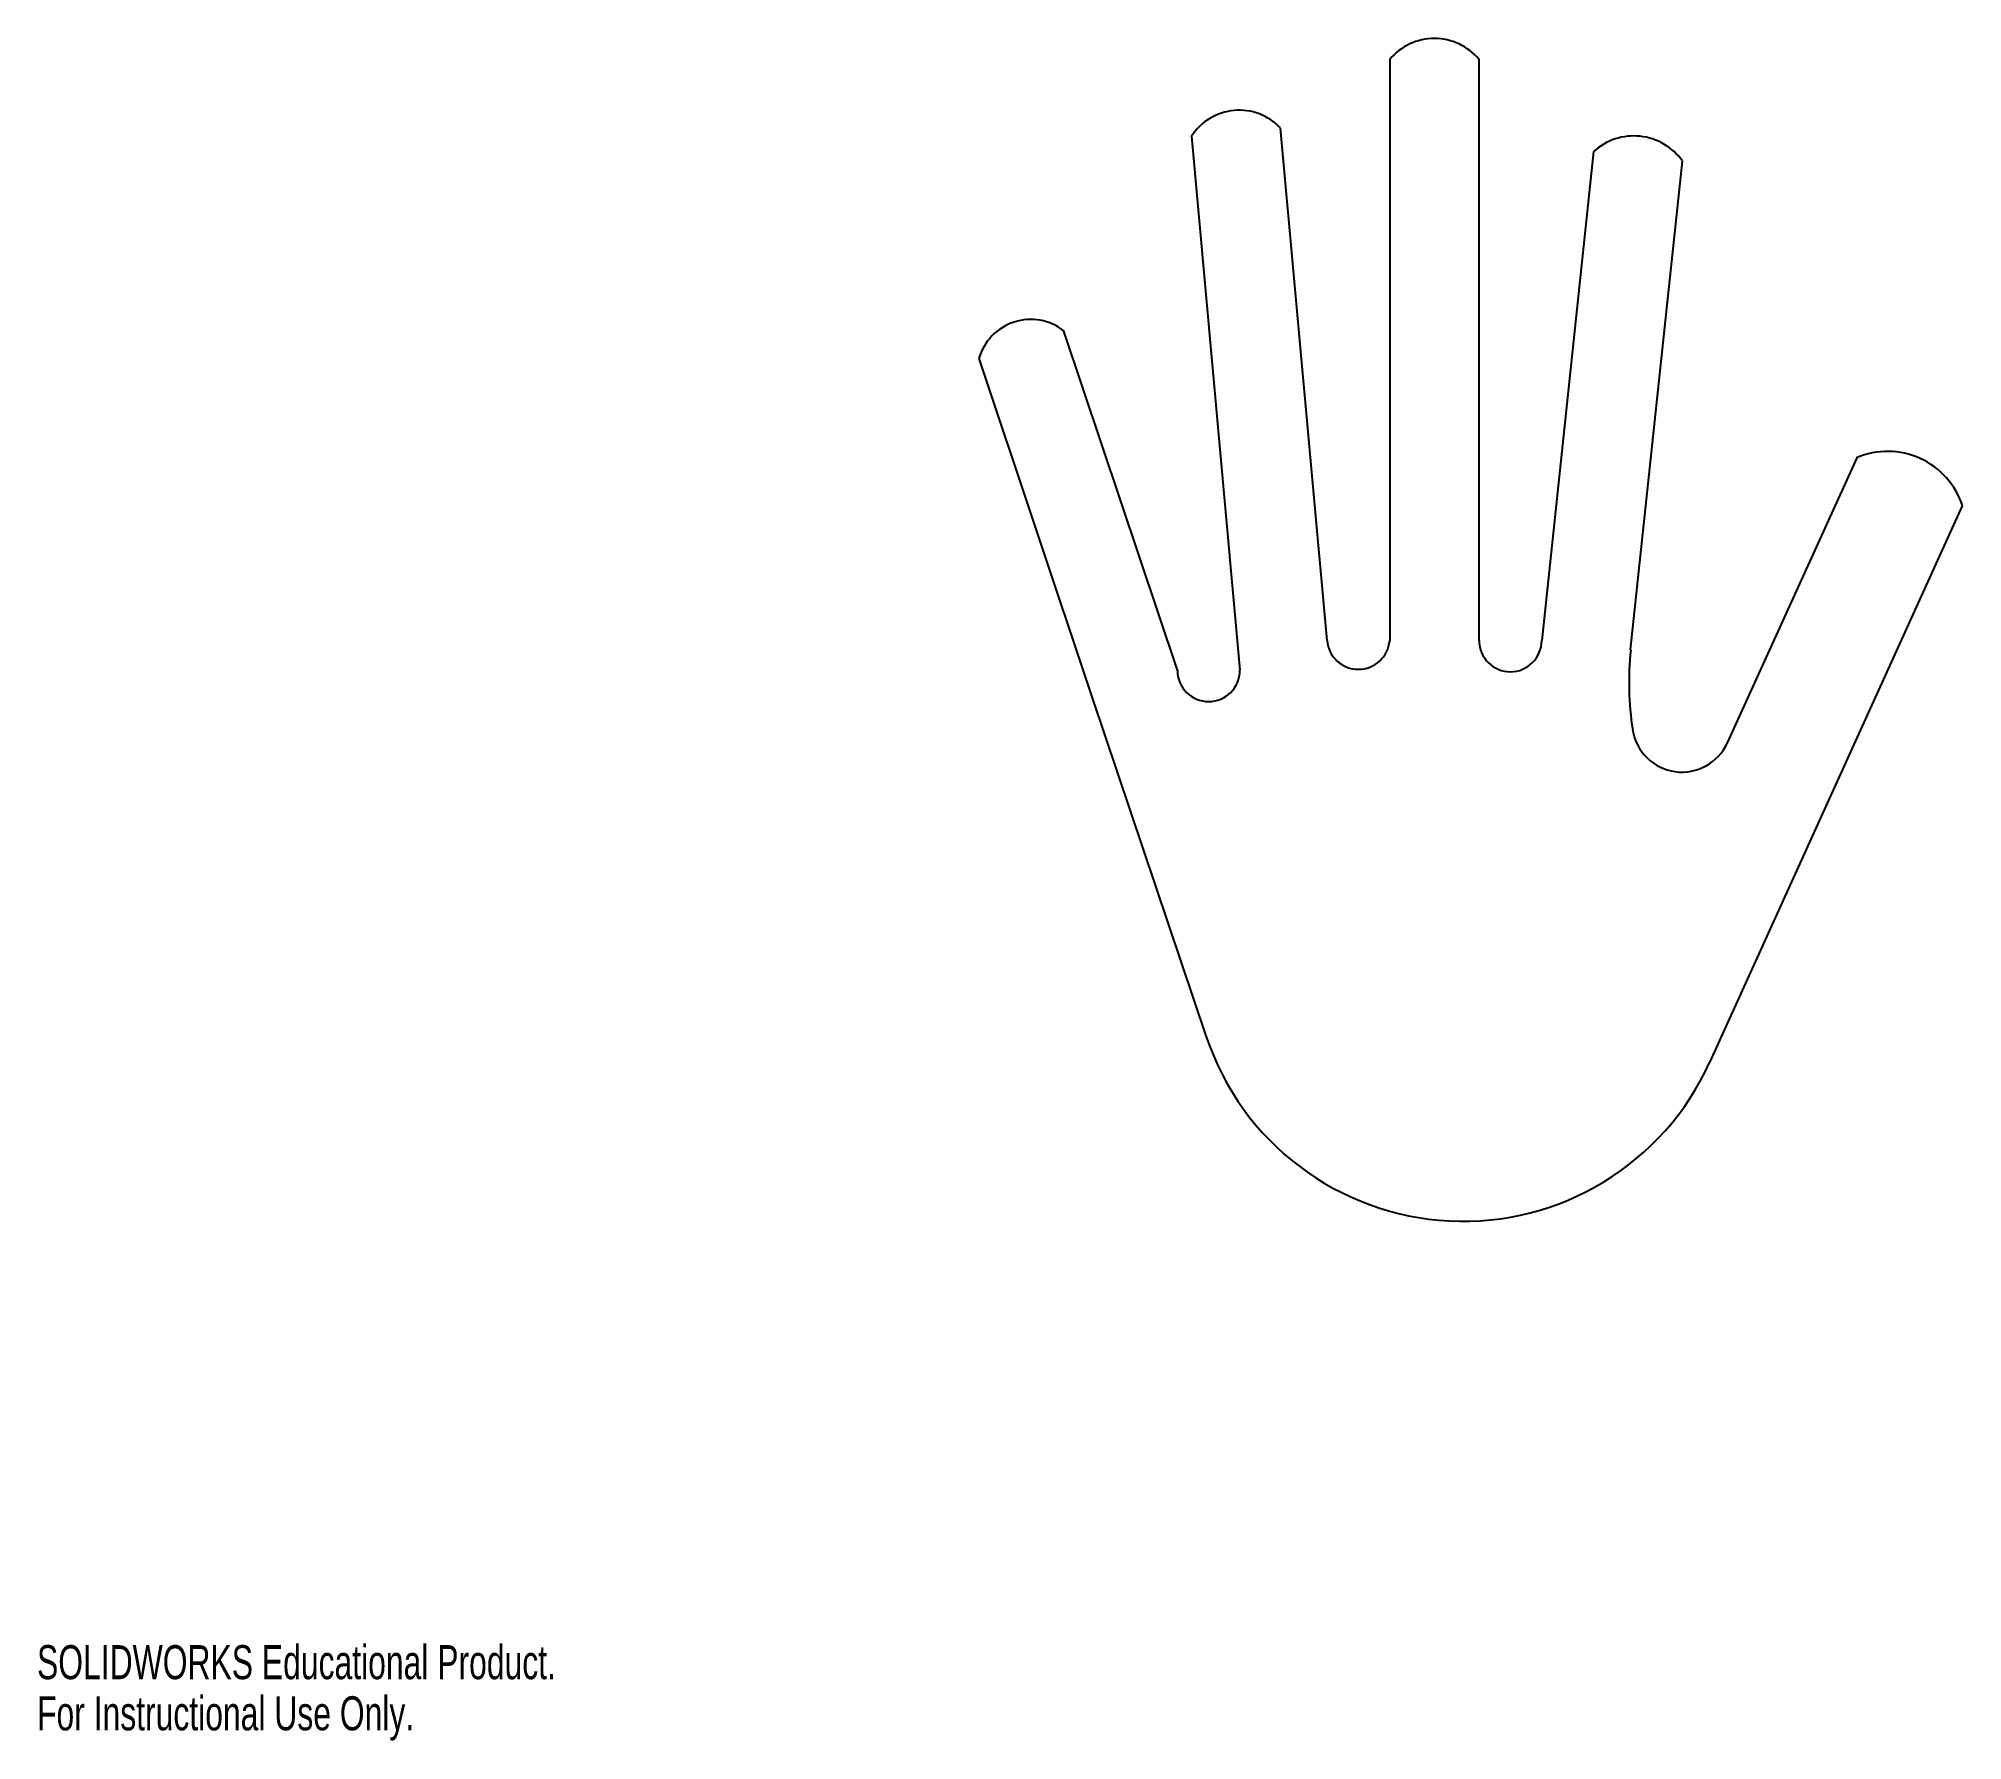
# Model space of a CAD drawing. Header units: inches. Extents: x 0 to 10.8, y 0 to 9.5.
import ezdxf

# ---------------------------------------------------------------- set-up
doc = ezdxf.new("R2010")
doc.units = ezdxf.units.IN
doc.header["$MEASUREMENT"] = 0
doc.styles.add('SLDTEXTSTYLE0', font='TXT', dxfattribs={"width": 0.7})

msp = doc.modelspace()

# ---------------------------------------------------------------- linework, layer by layer
at = {"color": 7, "linetype": 'Continuous', "lineweight": 25}
for p, q in [((7.562, 9.399), (7.562, 6.149)), ((8.062, 6.149), (8.062, 9.399)), ((6.454, 8.969), (6.725, 5.982)), ((7.212, 6.149), (6.952, 9.014)), ((8.702, 8.883), (8.412, 6.149)), ((8.909, 6.096), (9.199, 8.83)), ((6.375, 5.982), (5.741, 7.878)), ((5.265, 7.725), (5.899, 5.828)), ((10.173, 7.171), (9.449, 5.577)), ((9.351, 3.789), (10.765, 6.902)), ((5.899, 5.828), (6.537, 3.932))]:
    msp.add_line(p, q, dxfattribs=at)
for centre, radius, start, end in [((7.812, 9.189), 0.326, 39.952, 140.048), ((6.721, 8.796), 0.318, 43.4278, 146.9305), ((8.927, 8.636), 0.334, 35.5691, 132.3196), ((5.555, 7.643), 0.301, 51.637, 164.1926), ((10.346, 6.766), 0.44, 17.9616, 113.2078), ((7.387, 6.164), 0.176, 185.1792, 354.8208), ((8.237, 6.149), 0.175, 180, 0), ((10.612, 5.915), 1.712, 173.9443, 188.9376), ((6.55, 5.982), 0.175, 180, 0), ((9.196, 5.692), 0.279, 188.9376, 335.5847), ((7.972, 4.415), 1.514, 198.5865, 335.5847)]:
    msp.add_arc(centre, radius, start, end, dxfattribs=at)

# ---------------------------------------------------------------- texts
at = {"color": 7, "linetype": 'Continuous', "char_height": 0.1903, "attachment_point": 1, "style": 'SLDTEXTSTYLE0'}
for s, insert in [('SOLIDWORKS Educational Product.', (0, 0.531)), ('For Instructional Use Only.', (0, 0.245))]:
    msp.add_mtext(s, dxfattribs=dict(at, insert=insert))

doc.saveas('drawing.dxf')
